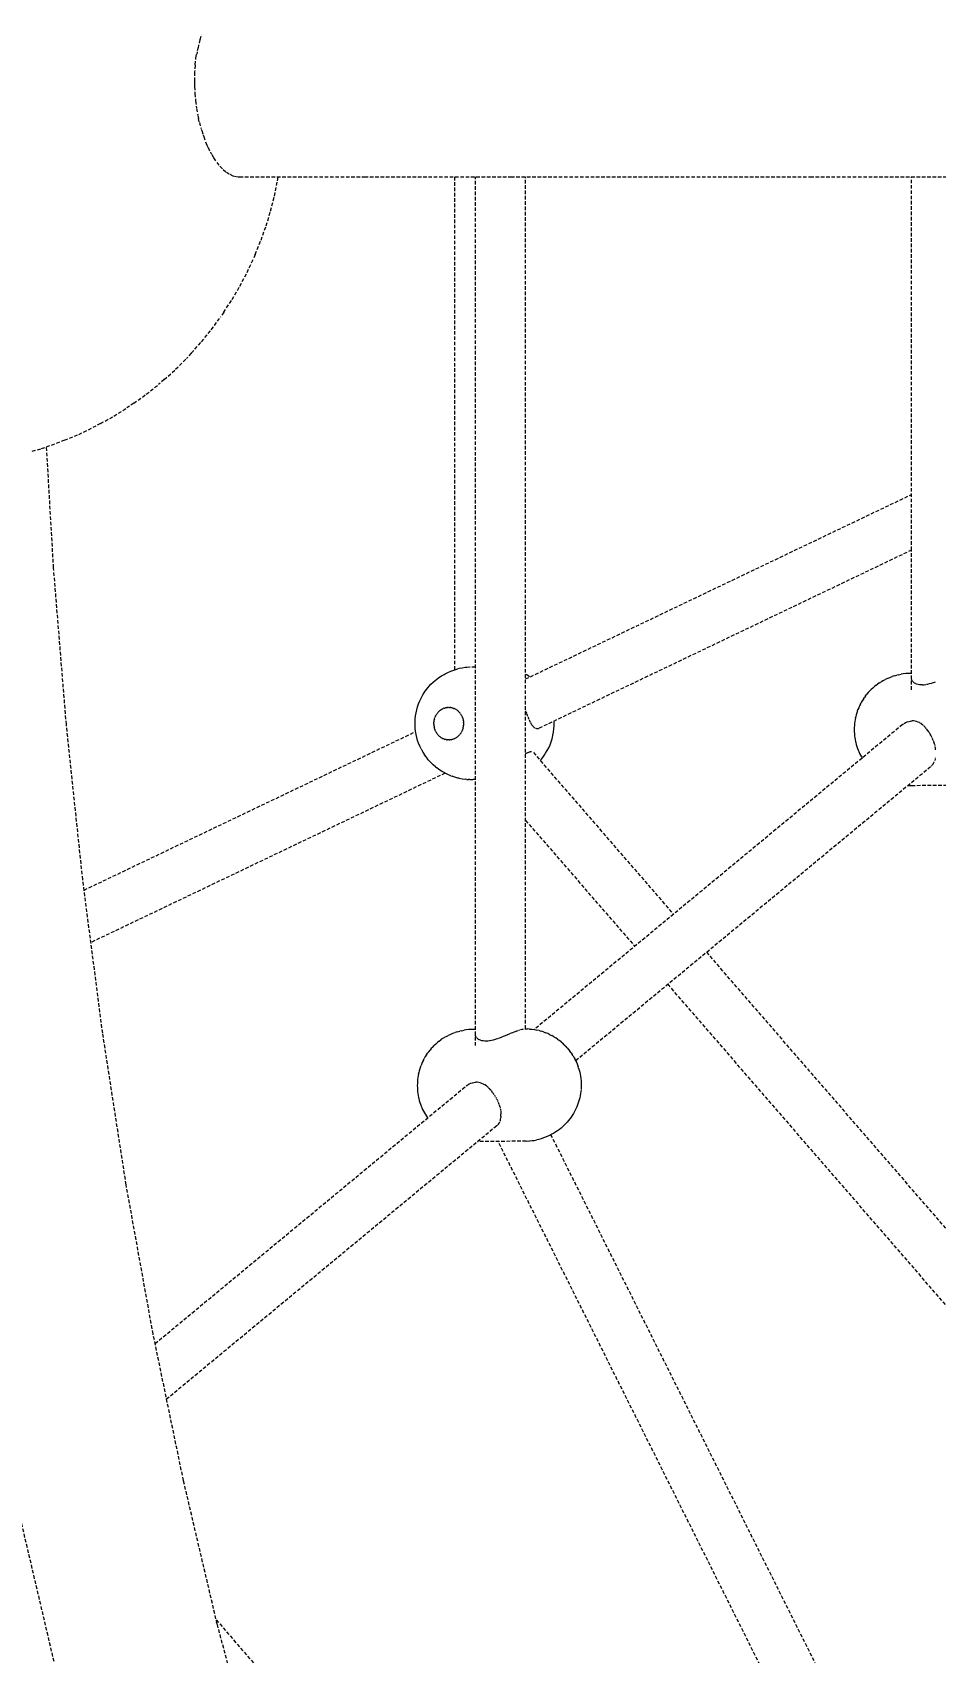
# Model space of a CAD drawing. Header units: millimetres. Extents: x -4710 to 4801, y -2494 to 3533.
# Drawn here: x -1360 to -1037, y 198 to 778 of the extents above; entities that cross this region are included whole.
import ezdxf

# ---------------------------------------------------------------- set-up
doc = ezdxf.new("R2010")
doc.units = ezdxf.units.MM
doc.linetypes.add('HIDDEN', pattern=[1.905, 1.27, -0.635])
for name, color, linetype in [('DIKOM_ЗОНА', 90, 'Continuous'), ('DIKOM_ОБЪЕКТ', 7, 'Continuous'), ('DIKOM_РАЗМЕР_ЗОНА', 7, 'Continuous'), ('DIKOM_РАЗМЕР_ОБЪЕКТА', 7, 'Continuous')]:
    doc.layers.add(name, color=color, linetype=linetype)
doc.styles.add('style1', font='arialbd.ttf', dxfattribs={"width": 0.8})
doc.dimstyles.new('1-50', dxfattribs={"dimtxt": 300, "dimasz": 200, "dimexe": 100, "dimexo": 0, "dimgap": 100, "dimtad": 1, "dimtxsty": 'style1', "dimcen": 200, "dimclrd": 7, "dimclre": 7, "dimclrt": 7, "dimadec": 1, "dimazin": 2, "dimtfac": 1, "dimtmove": 0, "dimatfit": 2, "dimfxl": 0, "dimlwd": 25, "dimlwe": 18, "dimarcsym": 0})

# ---------------------------------------------------------------- blocks, each defined once
blk = doc.blocks.new('*D0')
at = {"layer": 'Defpoints', "color": 0, "transparency": 16777216}
for p in [(-2049.22, 763.91), (3285.36, 750.08), (3285.36, -900.83)]:
    blk.add_point(p, dxfattribs=at)
at = {"layer": 'DIKOM_РАЗМЕР_ОБЪЕКТА', "color": 7, "lineweight": 18, "transparency": 16777216}
for p, q in [((-2049.22, 763.91), (-2049.22, -1000.83)), ((3285.36, 750.08), (3285.36, -1000.83))]:
    blk.add_line(p, q, dxfattribs=at)
at = {"layer": 'DIKOM_РАЗМЕР_ОБЪЕКТА', "color": 7, "lineweight": 25, "transparency": 16777216}
blk.add_line((-1849.22, -900.83), (3085.36, -900.83), dxfattribs=at)
at = {"layer": 'DIKOM_РАЗМЕР_ОБЪЕКТА', "color": 7, "transparency": 16777216}
for points in [[(-1849.22, -867.5), (-1849.22, -934.17), (-2049.22, -900.83)], [(3085.36, -867.5), (3085.36, -934.17), (3285.36, -900.83)]]:
    blk.add_solid(points, dxfattribs=at)
at = {"layer": 'DIKOM_РАЗМЕР_ОБЪЕКТА', "color": 7, "transparency": 16777216, "insert": (618.07, -647.56), "char_height": 300, "attachment_point": 5, "style": 'style1'}
blk.add_mtext('{\\fArial|b0|i0|c204|p34;5335}', dxfattribs=at)
blk = doc.blocks.new('*D1')
at = {"layer": 'Defpoints', "color": 0, "transparency": 16777216}
for p in [(-701.85, 2135.95), (-2165.86, -628.42), (-722.47, -628.42)]:
    blk.add_point(p, dxfattribs=at)
at = {"layer": 'DIKOM_РАЗМЕР_ОБЪЕКТА', "color": 7, "lineweight": 18, "transparency": 16777216}
for p, q in [((-701.85, 2135.95), (-2265.86, 2135.95)), ((-722.47, -628.42), (-2265.86, -628.42))]:
    blk.add_line(p, q, dxfattribs=at)
at = {"layer": 'DIKOM_РАЗМЕР_ОБЪЕКТА', "color": 7, "lineweight": 25, "transparency": 16777216}
blk.add_line((-2165.86, 1935.95), (-2165.86, -428.42), dxfattribs=at)
at = {"layer": 'DIKOM_РАЗМЕР_ОБЪЕКТА', "color": 7, "transparency": 16777216}
for points in [[(-2199.2, 1935.95), (-2132.53, 1935.95), (-2165.86, 2135.95)], [(-2199.2, -428.42), (-2132.53, -428.42), (-2165.86, -628.42)]]:
    blk.add_solid(points, dxfattribs=at)
at = {"layer": 'DIKOM_РАЗМЕР_ОБЪЕКТА', "color": 7, "transparency": 16777216, "insert": (-2419.04, 753.76), "char_height": 300, "attachment_point": 5, "rotation": 90, "style": 'style1'}
blk.add_mtext('{\\fArial|b0|i0|c204|p34;2750}', dxfattribs=at)
blk = doc.blocks.new('*D2')
at = {"layer": 'Defpoints', "color": 0, "transparency": 16777216}
for p in [(-3555.27, 756.28), (4801.28, 756.28), (4801.28, -2394.45)]:
    blk.add_point(p, dxfattribs=at)
at = {"layer": 'DIKOM_РАЗМЕР_ЗОНА', "color": 7, "lineweight": 18, "transparency": 16777216}
for p, q in [((-3555.27, 756.28), (-3555.27, -2494.45)), ((4801.28, 756.28), (4801.28, -2494.45))]:
    blk.add_line(p, q, dxfattribs=at)
at = {"layer": 'DIKOM_РАЗМЕР_ЗОНА', "color": 7, "lineweight": 25, "transparency": 16777216}
blk.add_line((-3355.27, -2394.45), (4601.28, -2394.45), dxfattribs=at)
at = {"layer": 'DIKOM_РАЗМЕР_ЗОНА', "color": 7, "transparency": 16777216}
for points in [[(-3355.27, -2361.11), (-3355.27, -2427.78), (-3555.27, -2394.45)], [(4601.28, -2361.11), (4601.28, -2427.78), (4801.28, -2394.45)]]:
    blk.add_solid(points, dxfattribs=at)
at = {"layer": 'DIKOM_РАЗМЕР_ЗОНА', "color": 7, "transparency": 16777216, "insert": (709.08, -2141.17), "char_height": 300, "attachment_point": 5, "style": 'style1'}
blk.add_mtext('{\\fArial|b0|i0|c204|p34;8335}', dxfattribs=at)
blk = doc.blocks.new('*D3')
at = {"layer": 'Defpoints', "color": 0, "transparency": 16777216}
for p in [(-715.82, 3533.12), (-4259.83, -2026.25), (-715.82, -2026.25)]:
    blk.add_point(p, dxfattribs=at)
at = {"layer": 'DIKOM_РАЗМЕР_ЗОНА', "color": 7, "lineweight": 18, "transparency": 16777216}
for p, q in [((-715.82, 3533.12), (-4359.83, 3533.12)), ((-715.82, -2026.25), (-4359.83, -2026.25))]:
    blk.add_line(p, q, dxfattribs=at)
at = {"layer": 'DIKOM_РАЗМЕР_ЗОНА', "color": 7, "lineweight": 25, "transparency": 16777216}
blk.add_line((-4259.83, 3333.12), (-4259.83, -1826.25), dxfattribs=at)
at = {"layer": 'DIKOM_РАЗМЕР_ЗОНА', "color": 7, "transparency": 16777216}
for points in [[(-4293.16, 3333.12), (-4226.49, 3333.12), (-4259.83, 3533.12)], [(-4293.16, -1826.25), (-4226.49, -1826.25), (-4259.83, -2026.25)]]:
    blk.add_solid(points, dxfattribs=at)
at = {"layer": 'DIKOM_РАЗМЕР_ЗОНА', "color": 7, "transparency": 16777216, "insert": (-4513, 975.17), "char_height": 300, "attachment_point": 5, "rotation": 90, "style": 'style1'}
blk.add_mtext('{\\fArial|b0|i0|c204|p34;5560}', dxfattribs=at)

msp = doc.modelspace()

# ---------------------------------------------------------------- linework, layer by layer
at = {"layer": 'DIKOM_ЗОНА', "color": 3, "lineweight": 15}
msp.add_lwpolyline([(4784.014, 570.156, 0.0938746), (4783.602, 942.374, 0.2995804), (2291.139, 3510.482, 0.0687424), (1632.505, 3510.482, 0.06059), (1009.06, 3334.362, -0.2008128), (236.945, 3334.362, 0.06059), (-386.5, 3510.482, 0.0687424), (-1045.134, 3510.482, 0.2995804), (-3537.597, 942.374, 0.0938746), (-3538.009, 570.156, 0.3002322), (-1045.134, -2003.615, 0.0687424), (-386.5, -2003.615, 0.06059), (236.945, -1827.494, -0.2008128), (1009.06, -1827.494, 0.06059), (1632.505, -2003.615, 0.0687424), (2291.139, -2003.615, 0.3002322)], format="xyb", close=True, dxfattribs=at)
at = {"layer": 'DIKOM_ОБЪЕКТ', "color": 7, "linetype": 'HIDDEN', "lineweight": 15}
for p, q in [((-1301.079, 773.088), (-1301.427, 771.608)), ((-1300.961, 773.728), (-1301.079, 773.088)), ((-1300.406, 775.82), (-1300.943, 773.822)), ((-1300.384, 775.904), (-1299.705, 777.763)), ((-1302.112, 766.692), (-1302.33, 764.357)), ((-1302.105, 766.858), (-1301.847, 769.17)), ((-1301.835, 769.281), (-1301.584, 770.627)), ((-1301.444, 771.506), (-1301.584, 770.627)), ((-1302.334, 764.228), (-1302.401, 761.798)), ((-1302.396, 761.659), (-1302.349, 760.318)), ((-1302.349, 760.318), (-1302.365, 759.199)), ((-1302.359, 759.056), (-1302.266, 757.01)), ((-1302.266, 757.01), (-1302.251, 756.673)), ((-1302.234, 756.517), (-1301.975, 754.059)), ((-1301.95, 753.891), (-1301.666, 751.461)), ((-1301.619, 751.201), (-1301.207, 748.903)), ((-1301.162, 748.724), (-1300.878, 747.562)), ((-1300.651, 746.405), (-1300.878, 747.562)), ((-1300.603, 746.22), (-1300.012, 743.985)), ((-1299.948, 743.797), (-1299.777, 743.292)), ((-1299.777, 743.292), (-1299.34, 741.891)), ((-1299.34, 741.891), (-1299.269, 741.661)), ((-1299.269, 741.661), (-1299.196, 741.473)), ((-1299.196, 741.473), (-1299.066, 741.138)), ((-1299.066, 741.138), (-1298.497, 739.452)), ((-1298.419, 739.267), (-1297.917, 738.078)), ((-1297.917, 738.078), (-1297.62, 737.374)), ((-1297.62, 737.374), (-1297.527, 737.195)), ((-1297.527, 737.195), (-1296.619, 735.444)), ((-1296.619, 735.444), (-1296.509, 735.27)), ((-1296.509, 735.27), (-1296.216, 734.807)), ((-1296.133, 734.662), (-1295.612, 733.675)), ((-1295.506, 733.513), (-1294.57, 732.082)), ((-1294.398, 731.871), (-1293.427, 730.677)), ((-1293.291, 730.543), (-1292.959, 730.219)), ((-1292.959, 730.219), (-1292.311, 729.521)), ((-1292.126, 729.355), (-1291.064, 728.469)), ((-1290.915, 728.377), (-1290.578, 728.168)), ((-1290.578, 728.168), (-1289.975, 727.783)), ((-1289.674, 727.616), (-1288.644, 727.121)), ((-1288.491, 727.078), (-1287.432, 726.787)), ((-1287.251, 726.768), (-1286.742, 726.724)), ((-1286.742, 726.724), (-1286.196, 726.672)), ((-1286.195, 726.672), (-1241.428, 726.672)), ((-1272.626, 725.281), (-1272.406, 726.672)), ((-1241.428, 726.672), (-1189.035, 726.672)), ((-1209.24, 726.672), (-1209.239, 550.04)), ((-1201.745, 415.38), (-1201.746, 726.672)), ((-1189.035, 726.672), (-1135.802, 726.672)), ((-1183.749, 421.41), (-1183.749, 726.672)), ((-1135.802, 726.672), (-1081.836, 726.672)), ((-1081.836, 726.672), (-1027.247, 726.672)), ((-1045.487, 592.954), (-1045.486, 726.672)), ((-1273.744, 719.825), (-1272.626, 725.281)), ((-1276.703, 709.157), (-1275.104, 714.446)), ((-1275.104, 714.446), (-1273.744, 719.825)), ((-1278.535, 703.973), (-1276.703, 709.157)), ((-1280.597, 698.909), (-1278.535, 703.973)), ((-1283.54, 692.424), (-1281.189, 697.498)), ((-1280.597, 698.909), (-1281.189, 697.498)), ((-1286.115, 687.502), (-1283.54, 692.424)), ((-1288.907, 682.744), (-1286.115, 687.502)), ((-1291.907, 678.164), (-1288.907, 682.744)), ((-1296.362, 671.895), (-1293.08, 676.397)), ((-1291.907, 678.164), (-1293.08, 676.397)), ((-1299.841, 667.6), (-1296.362, 671.895)), ((-1303.507, 663.525), (-1305.187, 661.667)), ((-1303.507, 663.525), (-1299.841, 667.6)), ((-1313.213, 654.053), (-1309.115, 657.737)), ((-1309.115, 657.737), (-1305.187, 661.667)), ((-1319.625, 648.792), (-1315.288, 652.285)), ((-1313.213, 654.053), (-1315.288, 652.285)), ((-1324.113, 645.571), (-1326.544, 643.955)), ((-1324.113, 645.571), (-1319.625, 648.792)), ((-1336.068, 638.27), (-1331.242, 640.967)), ((-1331.242, 640.967), (-1326.544, 643.955)), ((-1348.915, 632.319), (-1343.81, 634.436)), ((-1343.81, 634.436), (-1338.807, 636.864)), ((-1336.068, 638.27), (-1338.807, 636.864)), ((-1360.488, 628.41), (-1357.15, 629.348)), ((-1357.15, 629.348), (-1351.906, 631.168)), ((-1352.841, 586.645), (-1355.355, 629.971)), ((-1348.915, 632.319), (-1351.906, 631.168)), ((-1183.749, 546.772), (-1045.486, 612.902)), ((-1045.487, 592.951), (-1178.878, 529.151)), ((-1045.487, 542.914), (-1045.487, 592.951)), ((-1348.265, 530.534), (-1352.841, 586.645)), ((-1216.883, 545.63), (-1216.051, 546.348)), ((-1216.051, 546.348), (-1215.741, 546.595)), ((-1215.741, 546.595), (-1214.858, 547.267)), ((-1214.858, 547.267), (-1213.939, 547.879)), ((-1213.939, 547.879), (-1212.988, 548.428)), ((-1212.988, 548.428), (-1212.603, 548.644)), ((-1212.603, 548.644), (-1211.612, 549.135)), ((-1211.612, 549.135), (-1210.596, 549.56)), ((-1210.596, 549.56), (-1210.162, 549.723)), ((-1210.162, 549.723), (-1209.116, 550.083)), ((-1209.116, 550.083), (-1208.051, 550.371)), ((-1207.583, 550.474), (-1208.051, 550.371)), ((-1206.5, 550.693), (-1207.583, 550.474)), ((-1205.406, 550.839), (-1206.5, 550.693)), ((-1204.82, 550.886), (-1205.406, 550.839)), ((-1203.778, 550.951), (-1204.82, 550.886)), ((-1201.746, 550.967), (-1203.778, 550.951)), ((-1183.345, 548.215), (-1183.749, 548.435)), ((-1182.375, 547.599), (-1183.345, 548.215)), ((-1056.961, 545.446), (-1056.215, 545.918)), ((-1055.586, 546.27), (-1056.215, 545.918)), ((-1055.586, 546.27), (-1054.79, 546.693)), ((-1054.134, 546.987), (-1054.79, 546.693)), ((-1054.134, 546.987), (-1053.296, 547.354)), ((-1053.296, 547.354), (-1052.433, 547.658)), ((-1051.743, 547.893), (-1052.433, 547.658)), ((-1051.743, 547.893), (-1050.85, 548.136)), ((-1050.144, 548.303), (-1050.85, 548.136)), ((-1050.144, 548.303), (-1049.229, 548.481)), ((-1048.511, 548.577), (-1049.229, 548.481)), ((-1047.581, 548.689), (-1048.511, 548.577)), ((-1046.263, 548.754), (-1047.581, 548.689)), ((-1045.487, 548.763), (-1046.263, 548.754)), ((-1045.375, 546.294), (-1045.46, 546.584)), ((-1045.249, 546.065), (-1045.356, 546.257)), ((-1045.011, 545.739), (-1045.219, 546.006)), ((-1037.635, 545.549), (-1036.933, 545.786)), ((-1221.206, 539.891), (-1221.092, 540.106)), ((-1221.092, 540.106), (-1220.557, 541.084)), ((-1220.557, 541.084), (-1219.968, 542.024)), ((-1219.968, 542.024), (-1219.329, 542.923)), ((-1219.329, 542.923), (-1218.642, 543.779)), ((-1218.642, 543.779), (-1218.42, 544.034)), ((-1218.42, 544.034), (-1217.674, 544.857)), ((-1217.674, 544.857), (-1216.883, 545.63)), ((-1062.782, 539.589), (-1062.388, 540.183)), ((-1061.961, 540.772), (-1062.388, 540.183)), ((-1061.961, 540.772), (-1061.491, 541.355)), ((-1061.022, 541.924), (-1061.491, 541.355)), ((-1060.533, 542.445), (-1061.022, 541.924)), ((-1060.533, 542.445), (-1059.971, 543.031)), ((-1059.443, 543.519), (-1059.971, 543.031)), ((-1059.443, 543.519), (-1058.815, 544.074)), ((-1058.25, 544.524), (-1058.815, 544.074)), ((-1058.25, 544.524), (-1057.56, 545.041)), ((-1056.961, 545.446), (-1057.56, 545.041)), ((-1044.742, 545.497), (-1044.977, 545.709)), ((-1044.42, 545.264), (-1044.696, 545.468)), ((-1044.166, 545.129), (-1044.411, 545.259)), ((-1043.63, 544.912), (-1044.038, 545.064)), ((-1043.278, 544.825), (-1043.62, 544.909)), ((-1042.671, 544.712), (-1043.158, 544.793)), ((-1042.139, 544.674), (-1042.659, 544.711)), ((-1041.577, 544.68), (-1042.126, 544.674)), ((-1041.577, 544.68), (-1041.003, 544.728)), ((-1040.99, 544.729), (-1040.382, 544.821)), ((-1040.187, 544.861), (-1039.734, 544.946)), ((-1039.719, 544.949), (-1039.06, 545.106)), ((-1039.045, 545.11), (-1038.367, 545.305)), ((-1038.35, 545.31), (-1038.043, 545.412)), ((-1038.043, 545.412), (-1037.656, 545.542)), ((-1223.172, 533.591), (-1222.991, 534.689)), ((-1222.991, 534.689), (-1222.75, 535.773)), ((-1222.75, 535.773), (-1222.449, 536.839)), ((-1222.449, 536.839), (-1222.091, 537.884)), ((-1222.091, 537.884), (-1221.676, 538.902)), ((-1221.676, 538.902), (-1221.206, 539.891)), ((-1215.622, 534.171), (-1215.753, 533.959)), ((-1215.622, 534.171), (-1215.484, 534.375)), ((-1215.484, 534.375), (-1215.337, 534.573)), ((-1215.183, 534.763), (-1215.337, 534.573)), ((-1215.183, 534.763), (-1215.021, 534.945)), ((-1215.021, 534.945), (-1214.853, 535.12)), ((-1214.853, 535.12), (-1214.677, 535.286)), ((-1214.496, 535.443), (-1214.677, 535.286)), ((-1214.496, 535.443), (-1214.308, 535.592)), ((-1214.308, 535.592), (-1214.114, 535.732)), ((-1213.915, 535.862), (-1214.114, 535.732)), ((-1213.915, 535.862), (-1213.711, 535.982)), ((-1213.711, 535.982), (-1213.502, 536.093)), ((-1213.502, 536.093), (-1213.29, 536.193)), ((-1213.073, 536.283), (-1213.29, 536.193)), ((-1213.073, 536.283), (-1212.853, 536.362)), ((-1212.853, 536.362), (-1212.63, 536.431)), ((-1212.63, 536.431), (-1212.405, 536.489)), ((-1212.178, 536.536), (-1212.405, 536.489)), ((-1212.178, 536.536), (-1211.948, 536.573)), ((-1211.948, 536.573), (-1211.718, 536.598)), ((-1211.486, 536.612), (-1211.718, 536.598)), ((-1211.486, 536.612), (-1211.253, 536.615)), ((-1211.253, 536.615), (-1211.021, 536.607)), ((-1211.021, 536.607), (-1210.79, 536.587)), ((-1210.56, 536.557), (-1210.79, 536.587)), ((-1210.56, 536.557), (-1210.332, 536.515)), ((-1210.332, 536.515), (-1210.105, 536.463)), ((-1210.105, 536.463), (-1209.881, 536.4)), ((-1209.659, 536.326), (-1209.881, 536.4)), ((-1209.659, 536.326), (-1209.44, 536.241)), ((-1209.44, 536.241), (-1209.225, 536.146)), ((-1209.014, 536.041), (-1209.225, 536.146)), ((-1209.014, 536.041), (-1208.807, 535.926)), ((-1208.807, 535.926), (-1208.605, 535.801)), ((-1208.605, 535.801), (-1208.408, 535.666)), ((-1208.217, 535.522), (-1208.408, 535.666)), ((-1208.217, 535.522), (-1208.032, 535.37)), ((-1208.032, 535.37), (-1207.853, 535.208)), ((-1207.68, 535.038), (-1207.853, 535.208)), ((-1207.68, 535.038), (-1207.515, 534.86)), ((-1207.515, 534.86), (-1207.356, 534.674)), ((-1207.356, 534.674), (-1207.205, 534.481)), ((-1207.062, 534.281), (-1207.205, 534.481)), ((-1207.062, 534.281), (-1206.927, 534.074)), ((-1183.521, 534.927), (-1183.659, 535.322)), ((-1183.363, 534.5), (-1183.508, 534.888)), ((-1183.271, 534.267), (-1183.349, 534.464)), ((-1183.205, 534.076), (-1183.271, 534.267)), ((-1065.117, 534.646), (-1065.321, 533.946)), ((-1064.887, 535.324), (-1065.117, 534.646)), ((-1064.887, 535.324), (-1064.708, 535.791)), ((-1064.438, 536.487), (-1064.708, 535.791)), ((-1064.143, 537.154), (-1064.438, 536.487)), ((-1063.824, 537.79), (-1064.143, 537.154)), ((-1063.824, 537.79), (-1063.528, 538.352)), ((-1063.166, 538.99), (-1063.528, 538.352)), ((-1062.782, 539.589), (-1063.166, 538.99)), ((-1342.398, 474.906), (-1348.265, 530.534)), ((-1223.353, 531.368), (-1223.294, 532.482)), ((-1223.352, 530.251), (-1223.353, 531.368)), ((-1223.289, 529.136), (-1223.352, 530.251)), ((-1223.294, 532.482), (-1223.172, 533.591)), ((-1223.166, 528.028), (-1223.289, 529.136)), ((-1216.607, 530.827), (-1216.601, 531.082)), ((-1216.604, 530.572), (-1216.607, 530.827)), ((-1216.604, 530.572), (-1216.591, 530.318)), ((-1216.601, 531.082), (-1216.584, 531.336)), ((-1216.568, 530.064), (-1216.591, 530.318)), ((-1216.557, 531.589), (-1216.584, 531.336)), ((-1216.534, 529.812), (-1216.568, 530.064)), ((-1216.557, 531.589), (-1216.52, 531.841)), ((-1216.534, 529.812), (-1216.491, 529.562)), ((-1216.52, 531.841), (-1216.473, 532.091)), ((-1216.438, 529.314), (-1216.491, 529.562)), ((-1216.416, 532.338), (-1216.473, 532.091)), ((-1216.375, 529.069), (-1216.438, 529.314)), ((-1216.416, 532.338), (-1216.349, 532.582)), ((-1216.302, 528.827), (-1216.375, 529.069)), ((-1216.349, 532.582), (-1216.273, 532.822)), ((-1216.302, 528.827), (-1216.221, 528.589)), ((-1216.273, 532.822), (-1216.188, 533.059)), ((-1216.129, 528.355), (-1216.221, 528.589)), ((-1216.093, 533.291), (-1216.188, 533.059)), ((-1216.029, 528.126), (-1216.129, 528.355)), ((-1216.093, 533.291), (-1215.989, 533.519)), ((-1215.989, 533.519), (-1215.875, 533.742)), ((-1215.875, 533.742), (-1215.753, 533.959)), ((-1206.927, 534.074), (-1206.801, 533.861)), ((-1206.683, 533.642), (-1206.801, 533.861)), ((-1206.683, 533.642), (-1206.573, 533.418)), ((-1206.573, 533.418), (-1206.473, 533.19)), ((-1206.51, 528.254), (-1206.414, 528.486)), ((-1206.473, 533.19), (-1206.382, 532.956)), ((-1206.329, 528.722), (-1206.414, 528.486)), ((-1206.3, 532.718), (-1206.382, 532.956)), ((-1206.253, 528.963), (-1206.329, 528.722)), ((-1206.3, 532.718), (-1206.227, 532.476)), ((-1206.186, 529.207), (-1206.253, 528.963)), ((-1206.227, 532.476), (-1206.164, 532.231)), ((-1206.186, 529.207), (-1206.13, 529.454)), ((-1206.164, 532.231), (-1206.111, 531.983)), ((-1206.083, 529.704), (-1206.13, 529.454)), ((-1206.068, 531.733), (-1206.111, 531.983)), ((-1206.046, 529.955), (-1206.083, 529.704)), ((-1206.068, 531.733), (-1206.035, 531.48)), ((-1206.046, 529.955), (-1206.019, 530.209)), ((-1206.035, 531.48), (-1206.011, 531.227)), ((-1206.002, 530.463), (-1206.019, 530.209)), ((-1205.998, 530.973), (-1206.011, 531.227)), ((-1205.995, 530.718), (-1206.002, 530.463)), ((-1205.998, 530.973), (-1205.995, 530.718)), ((-1183.062, 533.69), (-1183.205, 534.076)), ((-1182.943, 533.388), (-1183.05, 533.657)), ((-1182.755, 532.913), (-1182.836, 533.132)), ((-1182.598, 532.519), (-1182.744, 532.883)), ((-1182.497, 532.288), (-1182.586, 532.493)), ((-1182.279, 531.793), (-1182.361, 531.989)), ((-1182.116, 531.436), (-1182.269, 531.77)), ((-1181.995, 531.198), (-1182.106, 531.416)), ((-1181.803, 530.844), (-1181.944, 531.097)), ((-1181.604, 530.483), (-1181.768, 530.776)), ((-1181.422, 530.198), (-1181.596, 530.47)), ((-1181.241, 529.949), (-1181.372, 530.129)), ((-1181.043, 529.714), (-1181.233, 529.938)), ((-1180.849, 529.504), (-1181.031, 529.701)), ((-1180.654, 529.332), (-1180.849, 529.504)), ((-1180.446, 529.184), (-1180.647, 529.325)), ((-1180.007, 528.994), (-1180.222, 529.068)), ((-1179.786, 528.954), (-1180.007, 528.994)), ((-1179.559, 528.95), (-1179.779, 528.953)), ((-1179.551, 528.95), (-1179.331, 528.982)), ((-1179.323, 528.983), (-1179.103, 529.049)), ((-1179.102, 529.049), (-1178.888, 529.146)), ((-1173.746, 527.729), (-1173.596, 528.855)), ((-1173.596, 528.855), (-1173.512, 529.99)), ((-1173.492, 531.129), (-1173.515, 531.716)), ((-1173.512, 529.99), (-1173.492, 531.129)), ((-1066.023, 529.35), (-1066.036, 528.622)), ((-1066.036, 528.622), (-1066.023, 527.895)), ((-1065.984, 530.074), (-1066.023, 529.35)), ((-1065.92, 530.792), (-1065.984, 530.074)), ((-1065.829, 531.502), (-1065.92, 530.792)), ((-1065.713, 532.2), (-1065.829, 531.502)), ((-1065.571, 532.885), (-1065.713, 532.2)), ((-1065.571, 532.885), (-1065.499, 533.227)), ((-1065.321, 533.946), (-1065.499, 533.227)), ((-1048.747, 530.434), (-1063.246, 518.422)), ((-1048.737, 530.441), (-1048.349, 530.713)), ((-1048.197, 530.819), (-1047.665, 531.12)), ((-1047.653, 531.126), (-1047.308, 531.279)), ((-1047.308, 531.279), (-1047.108, 531.368)), ((-1047.086, 531.376), (-1046.532, 531.558)), ((-1046.521, 531.561), (-1045.967, 531.679)), ((-1045.956, 531.681), (-1045.404, 531.737)), ((-1044.836, 531.733), (-1045.381, 531.738)), ((-1044.279, 531.665), (-1044.825, 531.731)), ((-1043.727, 531.534), (-1044.268, 531.663)), ((-1043.172, 531.336), (-1043.705, 531.527)), ((-1042.722, 531.125), (-1043.152, 531.326)), ((-1042.106, 530.769), (-1042.621, 531.077)), ((-1041.587, 530.386), (-1042.085, 530.754)), ((-1041.382, 530.203), (-1041.576, 530.378)), ((-1041.092, 529.958), (-1041.251, 530.093)), ((-1040.605, 529.467), (-1041.071, 529.938)), ((-1040.27, 529.068), (-1040.585, 529.444)), ((-1039.707, 528.352), (-1040.132, 528.911)), ((-1039.437, 527.936), (-1039.688, 528.324)), ((-1341.907, 471.126), (-1223.149, 527.927)), ((-1222.981, 526.929), (-1223.166, 528.028)), ((-1222.737, 525.845), (-1222.981, 526.929)), ((-1222.434, 524.779), (-1222.737, 525.845)), ((-1222.073, 523.734), (-1222.434, 524.779)), ((-1221.656, 522.716), (-1222.073, 523.734)), ((-1221.183, 521.728), (-1221.656, 522.716)), ((-1216.029, 528.126), (-1215.92, 527.902)), ((-1215.92, 527.902), (-1215.802, 527.684)), ((-1215.802, 527.684), (-1215.675, 527.47)), ((-1215.54, 527.264), (-1215.675, 527.47)), ((-1215.54, 527.264), (-1215.397, 527.064)), ((-1215.246, 526.871), (-1215.397, 527.064)), ((-1215.088, 526.685), (-1215.246, 526.871)), ((-1214.922, 526.507), (-1215.088, 526.685)), ((-1214.922, 526.507), (-1214.749, 526.337)), ((-1214.57, 526.175), (-1214.749, 526.337)), ((-1214.385, 526.022), (-1214.57, 526.175)), ((-1214.385, 526.022), (-1214.194, 525.878)), ((-1213.997, 525.744), (-1214.194, 525.878)), ((-1213.796, 525.619), (-1213.997, 525.744)), ((-1213.589, 525.504), (-1213.796, 525.619)), ((-1213.589, 525.504), (-1213.378, 525.398)), ((-1213.163, 525.304), (-1213.378, 525.398)), ((-1212.944, 525.219), (-1213.163, 525.304)), ((-1212.944, 525.219), (-1212.722, 525.145)), ((-1212.497, 525.082), (-1212.722, 525.145)), ((-1212.271, 525.029), (-1212.497, 525.082)), ((-1212.042, 524.988), (-1212.271, 525.029)), ((-1212.042, 524.988), (-1211.813, 524.957)), ((-1211.581, 524.938), (-1211.813, 524.957)), ((-1211.349, 524.93), (-1211.581, 524.938)), ((-1211.117, 524.932), (-1211.349, 524.93)), ((-1211.117, 524.932), (-1210.885, 524.947)), ((-1210.654, 524.972), (-1210.885, 524.947)), ((-1210.424, 525.008), (-1210.654, 524.972)), ((-1210.424, 525.008), (-1210.197, 525.055)), ((-1209.972, 525.114), (-1210.197, 525.055)), ((-1209.749, 525.182), (-1209.972, 525.114)), ((-1209.529, 525.262), (-1209.749, 525.182)), ((-1209.529, 525.262), (-1209.313, 525.352)), ((-1209.1, 525.452), (-1209.313, 525.352)), ((-1208.892, 525.563), (-1209.1, 525.452)), ((-1208.688, 525.683), (-1208.892, 525.563)), ((-1208.688, 525.683), (-1208.489, 525.813)), ((-1208.295, 525.953), (-1208.489, 525.813)), ((-1208.107, 526.101), (-1208.295, 525.953)), ((-1208.107, 526.101), (-1207.925, 526.259)), ((-1207.75, 526.425), (-1207.925, 526.259)), ((-1207.581, 526.599), (-1207.75, 526.425)), ((-1207.42, 526.782), (-1207.581, 526.599)), ((-1207.42, 526.782), (-1207.266, 526.972)), ((-1207.119, 527.169), (-1207.266, 526.972)), ((-1206.98, 527.374), (-1207.119, 527.169)), ((-1206.98, 527.374), (-1206.849, 527.585)), ((-1206.727, 527.803), (-1206.849, 527.585)), ((-1206.614, 528.026), (-1206.727, 527.803)), ((-1206.51, 528.254), (-1206.614, 528.026)), ((-1175.493, 522.15), (-1175.023, 523.196)), ((-1175.023, 523.196), (-1174.613, 524.273)), ((-1174.613, 524.273), (-1174.266, 525.376)), ((-1174.266, 525.376), (-1173.983, 526.501)), ((-1173.959, 526.614), (-1173.746, 527.729)), ((-1066.023, 527.895), (-1065.983, 527.17)), ((-1065.983, 527.17), (-1065.917, 526.449)), ((-1065.917, 526.449), (-1065.826, 525.736)), ((-1065.826, 525.736), (-1065.709, 525.033)), ((-1065.709, 525.033), (-1065.567, 524.342)), ((-1065.567, 524.342), (-1065.494, 524.034)), ((-1065.494, 524.034), (-1065.315, 523.307)), ((-1065.315, 523.307), (-1065.111, 522.599)), ((-1065.111, 522.599), (-1064.881, 521.913)), ((-1039.288, 527.725), (-1039.432, 527.928)), ((-1038.995, 527.241), (-1039.269, 527.695)), ((-1038.888, 527.068), (-1038.995, 527.241)), ((-1038.652, 526.617), (-1038.879, 527.052)), ((-1038.554, 526.438), (-1038.652, 526.617)), ((-1038.393, 526.115), (-1038.512, 526.361)), ((-1038.184, 525.691), (-1038.393, 526.114)), ((-1038.14, 525.586), (-1038.034, 525.327)), ((-1037.873, 524.97), (-1038.034, 525.326)), ((-1037.77, 524.692), (-1037.858, 524.931)), ((-1037.77, 524.692), (-1037.6, 524.232)), ((-1037.434, 523.716), (-1037.562, 524.104)), ((-1037.434, 523.716), (-1037.366, 523.511)), ((-1037.353, 523.465), (-1037.21, 522.897)), ((-1037.142, 522.629), (-1037.013, 522.015)), ((-1221.183, 521.728), (-1221.069, 521.52)), ((-1221.069, 521.52), (-1220.531, 520.541)), ((-1220.531, 520.541), (-1219.94, 519.601)), ((-1219.299, 518.701), (-1219.94, 519.601)), ((-1218.61, 517.846), (-1219.299, 518.701)), ((-1218.61, 517.846), (-1218.387, 517.598)), ((-1217.638, 516.774), (-1218.387, 517.598)), ((-1216.846, 516.002), (-1217.638, 516.774)), ((-1183.749, 520.025), (-1183.482, 520.181)), ((-1183.476, 520.184), (-1183.193, 520.328)), ((-1183.187, 520.331), (-1182.91, 520.452)), ((-1182.897, 520.457), (-1182.636, 520.552)), ((-1182.631, 520.554), (-1182.369, 520.63)), ((-1182.361, 520.632), (-1182.107, 520.687)), ((-1181.877, 520.697), (-1182.103, 520.687)), ((-1181.664, 520.683), (-1181.876, 520.696)), ((-1180.966, 520.382), (-1130.802, 462.46)), ((-1063.246, 518.422), (-1180.683, 421.139)), ((-1178.543, 517.586), (-1178.11, 518.074)), ((-1178.11, 518.074), (-1177.403, 518.978)), ((-1177.403, 518.978), (-1176.749, 519.928)), ((-1176.607, 520.165), (-1176.749, 519.928)), ((-1176.607, 520.165), (-1176.021, 521.138)), ((-1176.021, 521.138), (-1175.493, 522.15)), ((-1064.881, 521.913), (-1064.626, 521.251)), ((-1064.626, 521.251), (-1064.43, 520.771)), ((-1064.43, 520.771), (-1064.134, 520.092)), ((-1064.134, 520.092), (-1063.814, 519.444)), ((-1063.814, 519.444), (-1063.472, 518.829)), ((-1063.472, 518.829), (-1063.246, 518.422)), ((-1037.592, 516.596), (-1037.368, 517.026)), ((-1037.022, 518.056), (-1037.167, 517.54)), ((-1037.009, 521.989), (-1036.971, 521.708)), ((-1036.989, 518.239), (-1036.942, 518.482)), ((-1036.916, 521.378), (-1036.971, 521.708)), ((-1212.598, 513.022), (-1339.467, 452.341)), ((-1216.012, 515.283), (-1216.846, 516.002)), ((-1216.012, 515.283), (-1215.702, 515.044)), ((-1214.816, 514.372), (-1215.702, 515.044)), ((-1213.896, 513.759), (-1214.816, 514.372)), ((-1212.944, 513.21), (-1213.896, 513.759)), ((-1212.944, 513.21), (-1212.559, 513.001)), ((-1211.566, 512.51), (-1212.559, 513.001)), ((-1210.549, 512.085), (-1211.566, 512.51)), ((-1210.549, 512.085), (-1210.115, 511.929)), ((-1209.067, 511.57), (-1210.115, 511.929)), ((-1208.002, 511.281), (-1209.067, 511.57)), ((-1207.534, 511.185), (-1208.002, 511.281)), ((-1207.534, 511.185), (-1206.45, 510.966)), ((-1206.45, 510.966), (-1205.355, 510.82)), ((-1165.853, 410.049), (-1038.548, 515.515)), ((-1038.552, 515.512), (-1038.208, 515.812)), ((-1038.185, 515.833), (-1037.882, 516.175)), ((-1037.814, 516.274), (-1037.606, 516.575)), ((-1204.79, 510.782), (-1205.355, 510.82)), ((-1204.79, 510.782), (-1204.255, 510.747)), ((-1203.747, 510.716), (-1204.255, 510.747)), ((-1203.747, 510.716), (-1202.703, 510.715)), ((-1201.745, 510.722), (-1202.703, 510.715)), ((-1045.557, 508.51), (-1046.836, 508.531)), ((-1027.097, 508.722), (-1045.557, 508.51)), ((-1183.749, 496.106), (-1144.665, 450.975)), ((-1335.252, 419.879), (-1342.398, 474.906)), ((-1119.016, 448.851), (-928.462, 228.823)), ((-1132.88, 437.366), (-940.316, 215.014)), ((-1326.843, 365.57), (-1335.252, 419.879)), ((-1213.478, 417.897), (-1212.732, 418.37)), ((-1212.103, 418.721), (-1212.732, 418.37)), ((-1212.103, 418.721), (-1211.307, 419.144)), ((-1210.651, 419.438), (-1211.307, 419.144)), ((-1210.651, 419.438), (-1209.813, 419.806)), ((-1209.813, 419.806), (-1208.95, 420.11)), ((-1208.26, 420.345), (-1208.95, 420.11)), ((-1208.26, 420.345), (-1207.367, 420.588)), ((-1206.661, 420.754), (-1207.367, 420.588)), ((-1206.661, 420.754), (-1205.745, 420.933)), ((-1205.028, 421.028), (-1205.745, 420.933)), ((-1204.098, 421.14), (-1205.028, 421.028)), ((-1202.78, 421.206), (-1204.098, 421.14)), ((-1201.745, 421.218), (-1202.78, 421.206)), ((-1201.646, 418.718), (-1201.724, 418.999)), ((-1201.544, 418.519), (-1201.64, 418.697)), ((-1201.309, 418.168), (-1201.493, 418.411)), ((-1201.05, 417.921), (-1201.284, 418.136)), ((-1193.879, 417.926), (-1193.672, 418.006)), ((-1193.672, 418.006), (-1193.162, 418.178)), ((-1193.148, 418.184), (-1192.421, 418.46)), ((-1192.407, 418.466), (-1192.176, 418.563)), ((-1192.02, 418.629), (-1191.679, 418.755)), ((-1191.663, 418.761), (-1190.941, 419.053)), ((-1190.925, 419.06), (-1190.704, 419.158)), ((-1190.628, 419.191), (-1190.214, 419.35)), ((-1190.198, 419.357), (-1189.496, 419.653)), ((-1189.408, 419.693), (-1188.797, 419.934)), ((-1188.78, 419.941), (-1188.338, 420.13)), ((-1188.323, 420.136), (-1188.124, 420.204)), ((-1188.108, 420.21), (-1187.489, 420.444)), ((-1187.353, 420.5), (-1186.896, 420.652)), ((-1186.842, 420.672), (-1186.436, 420.823)), ((-1186.16, 420.909), (-1185.835, 421.009)), ((-1185.632, 421.08), (-1185.427, 421.135)), ((-1185.371, 421.148), (-1184.967, 421.26)), ((-1184.954, 421.263), (-1184.747, 421.308)), ((-1184.705, 421.316), (-1184.5, 421.358)), ((-1184.091, 421.415), (-1183.072, 421.399)), ((-1182.319, 421.345), (-1183.072, 421.399)), ((-1182.319, 421.345), (-1181.419, 421.26)), ((-1181.419, 421.26), (-1180.527, 421.113)), ((-1180.527, 421.113), (-1179.786, 420.982)), ((-1178.913, 420.773), (-1179.786, 420.982)), ((-1178.913, 420.773), (-1178.187, 420.566)), ((-1177.34, 420.299), (-1178.187, 420.566)), ((-1177.34, 420.299), (-1176.633, 420.021)), ((-1175.819, 419.699), (-1176.633, 420.021)), ((-1175.032, 419.319), (-1175.819, 419.699)), ((-1175.032, 419.319), (-1174.362, 418.98)), ((-1173.62, 418.553), (-1174.362, 418.98)), ((-1173.62, 418.553), (-1172.98, 418.154)), ((-1172.288, 417.683), (-1172.98, 418.154)), ((-1219.299, 412.04), (-1218.905, 412.635)), ((-1218.478, 413.224), (-1218.905, 412.635)), ((-1218.478, 413.224), (-1218.008, 413.807)), ((-1217.539, 414.376), (-1218.008, 413.807)), ((-1217.05, 414.897), (-1217.539, 414.376)), ((-1217.05, 414.897), (-1216.488, 415.482)), ((-1215.96, 415.971), (-1216.488, 415.482)), ((-1215.96, 415.971), (-1215.332, 416.526)), ((-1214.767, 416.976), (-1215.332, 416.526)), ((-1214.767, 416.976), (-1214.077, 417.493)), ((-1213.478, 417.897), (-1214.077, 417.493)), ((-1200.707, 417.654), (-1201.019, 417.889)), ((-1200.34, 417.454), (-1200.584, 417.586)), ((-1199.924, 417.295), (-1200.333, 417.45)), ((-1199.463, 417.165), (-1199.853, 417.276)), ((-1198.962, 417.08), (-1199.455, 417.164)), ((-1198.425, 417.039), (-1198.954, 417.078)), ((-1198.138, 417.04), (-1198.416, 417.038)), ((-1197.856, 417.043), (-1198.138, 417.04)), ((-1197.847, 417.043), (-1197.475, 417.073)), ((-1197.475, 417.073), (-1197.259, 417.09)), ((-1197.249, 417.091), (-1196.639, 417.182)), ((-1196.618, 417.185), (-1195.98, 417.32)), ((-1195.968, 417.323), (-1195.305, 417.482)), ((-1195.293, 417.485), (-1194.607, 417.682)), ((-1194.595, 417.686), (-1193.985, 417.89)), ((-1172.288, 417.683), (-1171.682, 417.232)), ((-1171.047, 416.724), (-1171.682, 417.232)), ((-1171.047, 416.724), (-1170.478, 416.227)), ((-1169.905, 415.689), (-1170.478, 416.227)), ((-1169.905, 415.689), (-1169.375, 415.154)), ((-1168.868, 414.592), (-1169.375, 415.154)), ((-1168.868, 414.592), (-1168.38, 414.028)), ((-1168.38, 414.028), (-1167.914, 413.413)), ((-1167.498, 412.865), (-1167.914, 413.413)), ((-1167.498, 412.865), (-1167.076, 412.233)), ((-1166.735, 411.681), (-1167.076, 412.233)), ((-1221.838, 406.398), (-1222.016, 405.678)), ((-1221.633, 407.098), (-1221.838, 406.398)), ((-1221.405, 407.775), (-1221.633, 407.098)), ((-1221.405, 407.775), (-1221.225, 408.242)), ((-1220.955, 408.939), (-1221.225, 408.242)), ((-1220.66, 409.606), (-1220.955, 408.939)), ((-1220.341, 410.242), (-1220.66, 409.606)), ((-1220.341, 410.242), (-1220.045, 410.803)), ((-1219.684, 411.441), (-1220.045, 410.803)), ((-1219.299, 412.04), (-1219.684, 411.441)), ((-1166.735, 411.681), (-1166.358, 411.041)), ((-1166.358, 411.041), (-1166.005, 410.365)), ((-1165.76, 409.855), (-1166.005, 410.365)), ((-1165.76, 409.855), (-1165.452, 409.185)), ((-1165.452, 409.185), (-1165.169, 408.483)), ((-1165.169, 408.483), (-1164.913, 407.753)), ((-1164.78, 407.353), (-1164.913, 407.753)), ((-1164.78, 407.353), (-1164.567, 406.647)), ((-1164.567, 406.647), (-1164.38, 405.921)), ((-1316.473, 308.637), (-1205.018, 400.975)), ((-1222.54, 401.801), (-1222.553, 401.074)), ((-1222.553, 401.074), (-1222.54, 400.347)), ((-1222.501, 402.525), (-1222.54, 401.801)), ((-1222.437, 403.243), (-1222.501, 402.525)), ((-1222.346, 403.953), (-1222.437, 403.243)), ((-1222.23, 404.652), (-1222.346, 403.953)), ((-1222.088, 405.337), (-1222.23, 404.652)), ((-1222.088, 405.337), (-1222.016, 405.678)), ((-1204.998, 400.991), (-1204.503, 401.34)), ((-1204.341, 401.433), (-1203.964, 401.649)), ((-1203.945, 401.657), (-1203.406, 401.896)), ((-1203.407, 401.896), (-1202.859, 402.074)), ((-1202.84, 402.08), (-1202.286, 402.196)), ((-1202.266, 402.199), (-1201.769, 402.249)), ((-1201.133, 402.252), (-1201.681, 402.256)), ((-1200.563, 402.186), (-1201.113, 402.249)), ((-1200.015, 402.064), (-1200.563, 402.186)), ((-1199.449, 401.877), (-1199.994, 402.059)), ((-1198.891, 401.626), (-1199.429, 401.868)), ((-1198.668, 401.498), (-1198.871, 401.615)), ((-1198.399, 401.35), (-1198.668, 401.498)), ((-1197.816, 400.964), (-1198.339, 401.317)), ((-1197.29, 400.538), (-1197.795, 400.949)), ((-1164.38, 405.921), (-1164.22, 405.177)), ((-1164.22, 405.177), (-1164.089, 404.418)), ((-1164.089, 404.418), (-1163.986, 403.648)), ((-1163.97, 403.495), (-1163.902, 402.772)), ((-1163.902, 402.772), (-1163.86, 402.044)), ((-1163.86, 402.044), (-1163.846, 401.313)), ((-1163.846, 401.313), (-1163.86, 400.583)), ((-1222.54, 400.347), (-1222.5, 399.621)), ((-1222.5, 399.621), (-1222.434, 398.901)), ((-1222.434, 398.901), (-1222.343, 398.187)), ((-1222.343, 398.187), (-1222.226, 397.484)), ((-1222.226, 397.484), (-1222.084, 396.793)), ((-1222.084, 396.793), (-1222.011, 396.485)), ((-1222.011, 396.485), (-1221.832, 395.759)), ((-1221.832, 395.759), (-1221.627, 395.051)), ((-1221.627, 395.051), (-1221.398, 394.364)), ((-1197.111, 400.366), (-1197.269, 400.519)), ((-1196.777, 400.061), (-1197.037, 400.3)), ((-1196.284, 399.534), (-1196.755, 400.039)), ((-1196.042, 399.232), (-1196.263, 399.508)), ((-1195.877, 399.038), (-1196.035, 399.223)), ((-1195.449, 398.475), (-1195.813, 398.964)), ((-1195.013, 397.83), (-1195.359, 398.357)), ((-1194.797, 397.486), (-1194.919, 397.688)), ((-1194.547, 397.088), (-1194.797, 397.486)), ((-1194.443, 396.895), (-1194.259, 396.549)), ((-1194.01, 396.069), (-1194.155, 396.366)), ((-1194.01, 396.069), (-1193.835, 395.709)), ((-1193.818, 395.669), (-1193.689, 395.35)), ((-1193.288, 394.332), (-1193.533, 395.002)), ((-1164.906, 394.845), (-1165.162, 394.125)), ((-1164.774, 395.276), (-1164.906, 394.845)), ((-1164.561, 395.974), (-1164.774, 395.276)), ((-1164.375, 396.693), (-1164.561, 395.974)), ((-1164.216, 397.431), (-1164.375, 396.693)), ((-1164.085, 398.184), (-1164.216, 397.431)), ((-1163.983, 398.951), (-1164.085, 398.184)), ((-1163.91, 399.727), (-1163.983, 398.951)), ((-1163.86, 400.583), (-1163.9, 399.857)), ((-1221.398, 394.364), (-1221.144, 393.702)), ((-1221.144, 393.702), (-1220.947, 393.223)), ((-1220.947, 393.223), (-1220.651, 392.544)), ((-1220.651, 392.544), (-1220.331, 391.896)), ((-1220.331, 391.896), (-1220.035, 391.363)), ((-1220.035, 391.363), (-1219.673, 390.711)), ((-1219.673, 390.711), (-1219.288, 390.097)), ((-1219.288, 390.097), (-1218.893, 389.531)), ((-1193.239, 394.171), (-1193.059, 393.626)), ((-1193.046, 393.582), (-1192.919, 393.066)), ((-1192.867, 392.874), (-1192.789, 392.483)), ((-1192.806, 388.71), (-1192.714, 389.061)), ((-1192.789, 392.483), (-1192.733, 392.213)), ((-1192.727, 392.17), (-1192.692, 391.881)), ((-1192.709, 389.089), (-1192.655, 389.47)), ((-1192.672, 391.757), (-1192.635, 391.525)), ((-1192.632, 391.486), (-1192.588, 390.861)), ((-1192.6, 390.008), (-1192.626, 389.693)), ((-1192.6, 390.008), (-1192.582, 390.228)), ((-1192.582, 390.228), (-1192.59, 390.774)), ((-1167.901, 389.179), (-1168.367, 388.583)), ((-1167.487, 389.755), (-1167.901, 389.179)), ((-1167.065, 390.37), (-1167.487, 389.755)), ((-1166.668, 391.028), (-1167.065, 390.37)), ((-1166.348, 391.574), (-1166.668, 391.028)), ((-1165.996, 392.237), (-1166.348, 391.574)), ((-1165.669, 392.937), (-1165.996, 392.237)), ((-1165.444, 393.434), (-1165.669, 392.937)), ((-1165.162, 394.125), (-1165.444, 393.434)), ((-1194.124, 386.635), (-1312.344, 288.702)), ((-1194.119, 386.638), (-1193.79, 386.92)), ((-1193.711, 387.011), (-1193.489, 387.26)), ((-1193.489, 387.26), (-1193.24, 387.63)), ((-1193.228, 387.648), (-1193.134, 387.841)), ((-1193.127, 387.857), (-1193.023, 388.059)), ((-1192.847, 388.537), (-1192.975, 388.19)), ((-1175.117, 383.227), (-1175.801, 382.907)), ((-1174.344, 383.621), (-1175.117, 383.227)), ((-940.69, -84.54), (-1174.681, 383.45)), ((-1173.689, 384.004), (-1174.344, 383.621)), ((-1172.963, 384.445), (-1173.689, 384.004)), ((-1172.34, 384.885), (-1172.963, 384.445)), ((-1171.666, 385.367), (-1172.34, 384.885)), ((-1171.078, 385.857), (-1171.666, 385.367)), ((-1170.463, 386.373), (-1171.078, 385.857)), ((-1169.914, 386.907), (-1170.463, 386.373)), ((-1169.361, 387.45), (-1169.914, 386.907)), ((-1168.853, 388.02), (-1169.361, 387.45)), ((-1168.367, 388.583), (-1168.853, 388.02)), ((-1183.614, 381.174), (-1200.957, 380.974)), ((-954.979, -96.21), (-1193.613, 381.059)), ((-1183.614, 381.174), (-1182.299, 381.239)), ((-1182.299, 381.239), (-1181.398, 381.344)), ((-1181.398, 381.344), (-1180.652, 381.448)), ((-1180.652, 381.448), (-1179.766, 381.616)), ((-1179.032, 381.796), (-1179.766, 381.616)), ((-1178.167, 382.024), (-1179.032, 381.796)), ((-1177.321, 382.312), (-1178.167, 382.024)), ((-1176.613, 382.563), (-1177.321, 382.312)), ((-1175.801, 382.907), (-1176.613, 382.563)), ((-1317.189, 312.096), (-1326.843, 365.57)), ((-1306.311, 259.571), (-1317.189, 312.096)), ((-1294.231, 208.106), (-1306.311, 259.571)), ((-1352.657, 194.687), (-1365.032, 247.41)), ((-1294.585, 209.614), (-1043.071, -80.809)), ((-1281.235, 158.886), (-1294.426, 208.936))]:
    msp.add_line(p, q, dxfattribs=at)

# ---------------------------------------------------------------- dimensions: what is measured, and where the dimension line sits
at = {"layer": 'DIKOM_РАЗМЕР_ЗОНА'}
dim = msp.add_linear_dim(base=(-4259.828, -2026.253), p1=(-715.817, 3533.12), p2=(-715.817, -2026.253), angle=90, text='{\\fArial|b0|i0|c204|p34;5560}', dimstyle='1-50', dxfattribs=at)
dim.commit()
dim.dimension.update_dxf_attribs({"geometry": '*D3', "text_midpoint": (-4259.828, 975.171), "dimtype": 160})
dim = msp.add_linear_dim(base=(4801.279, -2394.448), p1=(-3555.274, 756.284), p2=(4801.279, 756.284), text='{\\fArial|b0|i0|c204|p34;8335}', dimstyle='1-50', dxfattribs=at)
dim.commit()
dim.dimension.update_dxf_attribs({"geometry": '*D2', "text_midpoint": (709.081, -2394.448), "dimtype": 160})
at = {"layer": 'DIKOM_РАЗМЕР_ОБЪЕКТА'}
dim = msp.add_linear_dim(base=(-2165.864, -628.421), p1=(-701.854, 2135.946), p2=(-722.472, -628.421), angle=90, text='{\\fArial|b0|i0|c204|p34;2750}', dimstyle='1-50', dxfattribs=at)
dim.commit()
dim.dimension.update_dxf_attribs({"geometry": '*D1', "text_midpoint": (-2419.036, 753.762)})
dim = msp.add_linear_dim(base=(3285.358, -900.832), p1=(-2049.224, 763.912), p2=(3285.358, 750.078), text='{\\fArial|b0|i0|c204|p34;5335}', dimstyle='1-50', dxfattribs=at)
dim.commit()
dim.dimension.update_dxf_attribs({"geometry": '*D0', "text_midpoint": (618.067, -900.832), "dimtype": 160})

doc.saveas('drawing.dxf')
